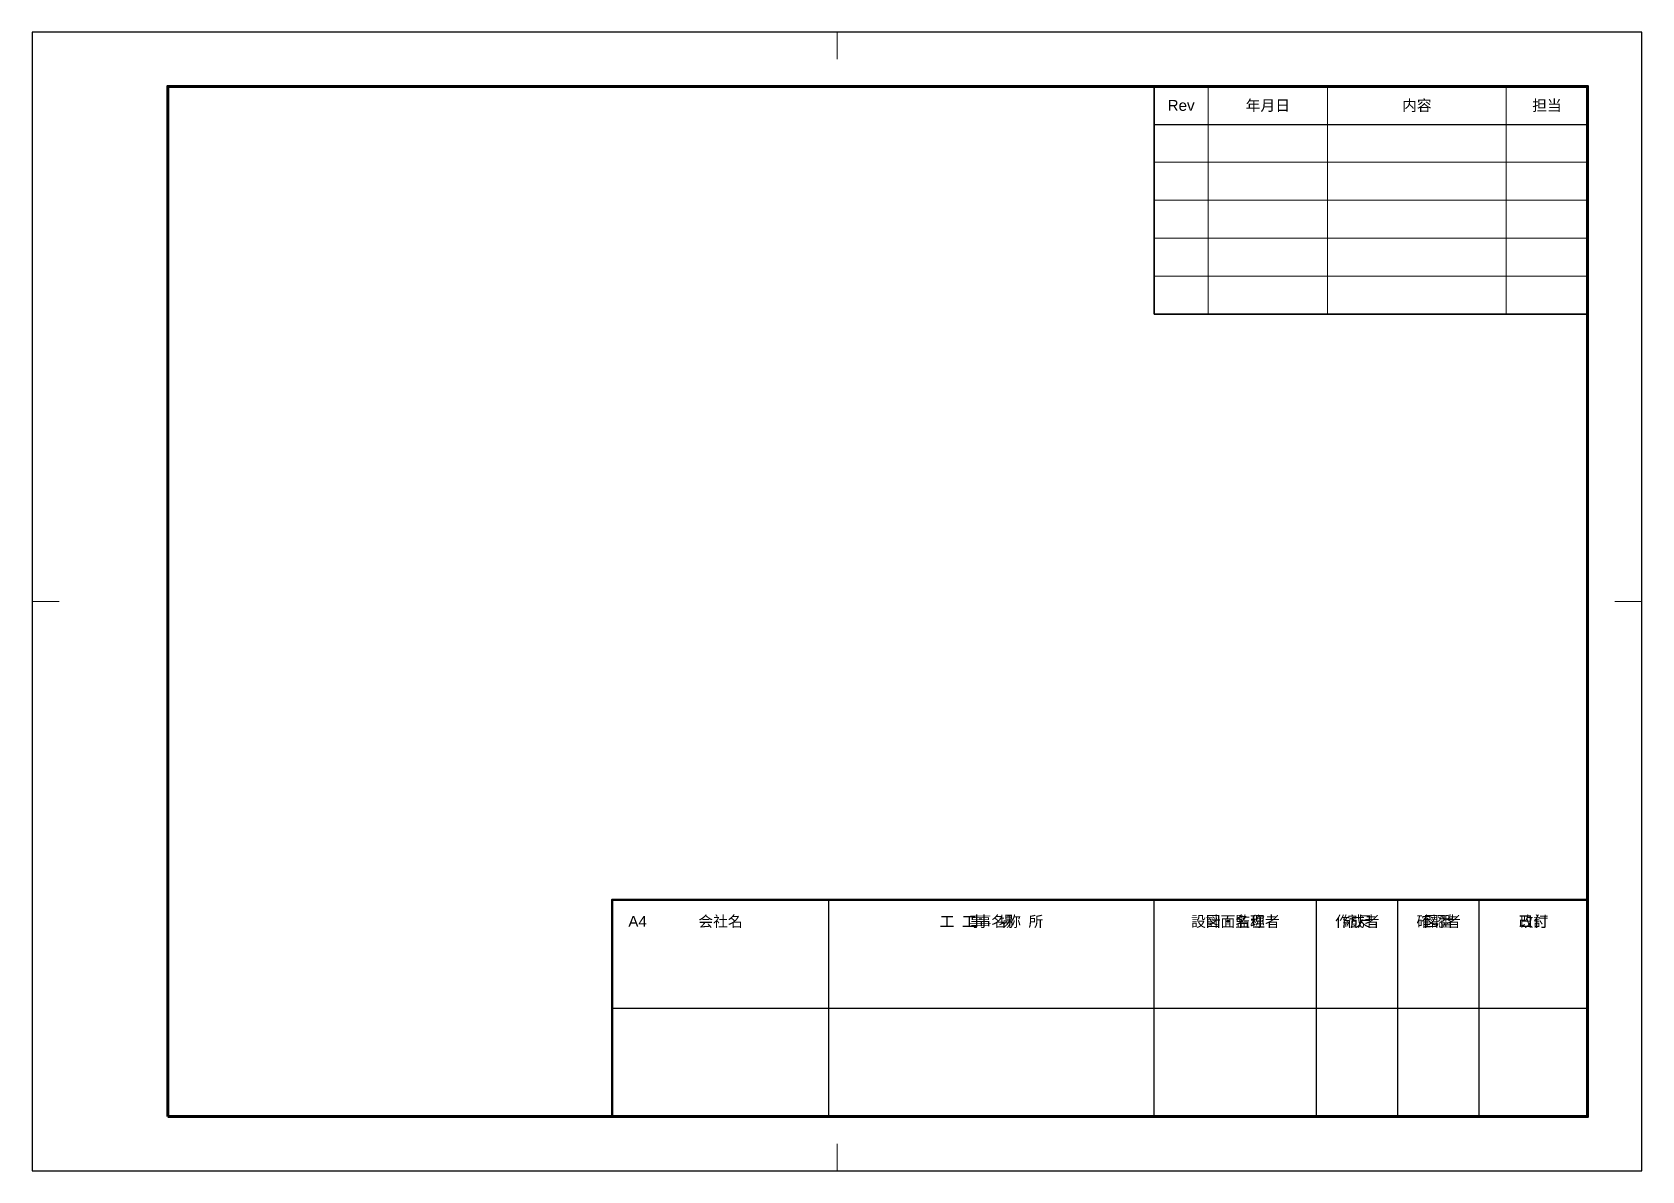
# Paper-space layout 'Layout1' of a CAD drawing. Header units: millimetres. Extents: x 0 to 297, y 0 to 210.
import ezdxf
from ezdxf.enums import TextEntityAlignment as Align

# ---------------------------------------------------------------- set-up
doc = ezdxf.new("R2010")
doc.units = ezdxf.units.MM
doc.layers.add('A-ANNO-FRAM', color=7, linetype='Continuous', lineweight=50)
doc.layers.add('A-ANNO-TTLB', color=7, linetype='Continuous', lineweight=25)
doc.styles.get("Standard").update_dxf_attribs({"font": 'arial.ttf'})

psp = doc.layouts.get("Layout1")

# ---------------------------------------------------------------- linework, layer by layer
at = {"layer": 'A-ANNO-FRAM', "lineweight": 13}
for p, q in [((148.5, 210), (148.5, 205)), ((0, 105), (5, 105)), ((297, 105), (292, 105)), ((148.5, 0), (148.5, 5))]:
    psp.add_line(p, q, dxfattribs=at)
at = {"layer": 'A-ANNO-FRAM', "lineweight": 70}
psp.add_lwpolyline([(25, 10), (287, 10), (287, 200), (25, 200), (25, 10)], dxfattribs=at)
at = {"layer": 'A-ANNO-TTLB', "lineweight": 13}
for p, q in [((217, 158), (217, 200)), ((239, 158), (239, 200)), ((272, 158), (272, 200)), ((287, 158), (287, 200)), ((207, 186), (287, 186)), ((207, 179), (287, 179)), ((207, 172), (287, 172)), ((207, 165), (287, 165)), ((207, 158), (287, 158))]:
    psp.add_line(p, q, dxfattribs=at)
at = {"layer": 'A-ANNO-TTLB', "lineweight": 25}
for p, q in [((207, 193), (287, 193)), ((147, 10), (147, 50)), ((207, 10), (207, 50)), ((237, 10), (237, 50)), ((252, 10), (252, 50)), ((267, 10), (267, 50)), ((107, 30), (287, 30))]:
    psp.add_line(p, q, dxfattribs=at)
at = {"layer": 'A-ANNO-TTLB', "lineweight": 35}
psp.add_lwpolyline([(207, 158), (287, 158), (287, 200), (207, 200), (207, 158)], dxfattribs=at)
at = {"layer": 'A-ANNO-TTLB', "lineweight": 50}
psp.add_lwpolyline([(107, 10), (287, 10), (287, 50), (107, 50), (107, 10)], dxfattribs=at)
at = {"layer": 'DEFPOINTS'}
psp.add_lwpolyline([(0, 0), (297, 0), (297, 210), (0, 210), (0, 0)], dxfattribs=at)

# ---------------------------------------------------------------- texts
at = {"layer": 'A-ANNO-TTLB'}
for s, p in [('Rev', (212, 196.5)), ('年月日', (228, 196.5)), ('内容', (255.5, 196.5)), ('担当', (279.5, 196.5))]:
    psp.add_text(s, height=2, dxfattribs=at).set_placement(p, align=Align.MIDDLE_CENTER)
at = {"layer": 'A-ANNO-TTLB', "color": 253}
psp.add_text('A4', height=2, dxfattribs=at).set_placement((110, 47), align=Align.TOP_LEFT)
at = {"layer": 'A-ANNO-TTLB'}
for s, p in [('会社名', (127, 47)), ('工\u3000事\u3000場\u3000所', (177, 47)), ('工事名称', (177, 47)), ('設計・監理者', (222, 47)), ('図面名称', (222, 47)), ('作成者', (244.5, 47)), ('縮尺', (244.5, 47)), ('確認者', (259.5, 47)), ('図番', (259.5, 47)), ('改訂', (277, 47)), ('日付', (277, 47))]:
    psp.add_text(s, height=2, dxfattribs=at).set_placement(p, align=Align.TOP_CENTER)

doc.saveas('drawing.dxf')
